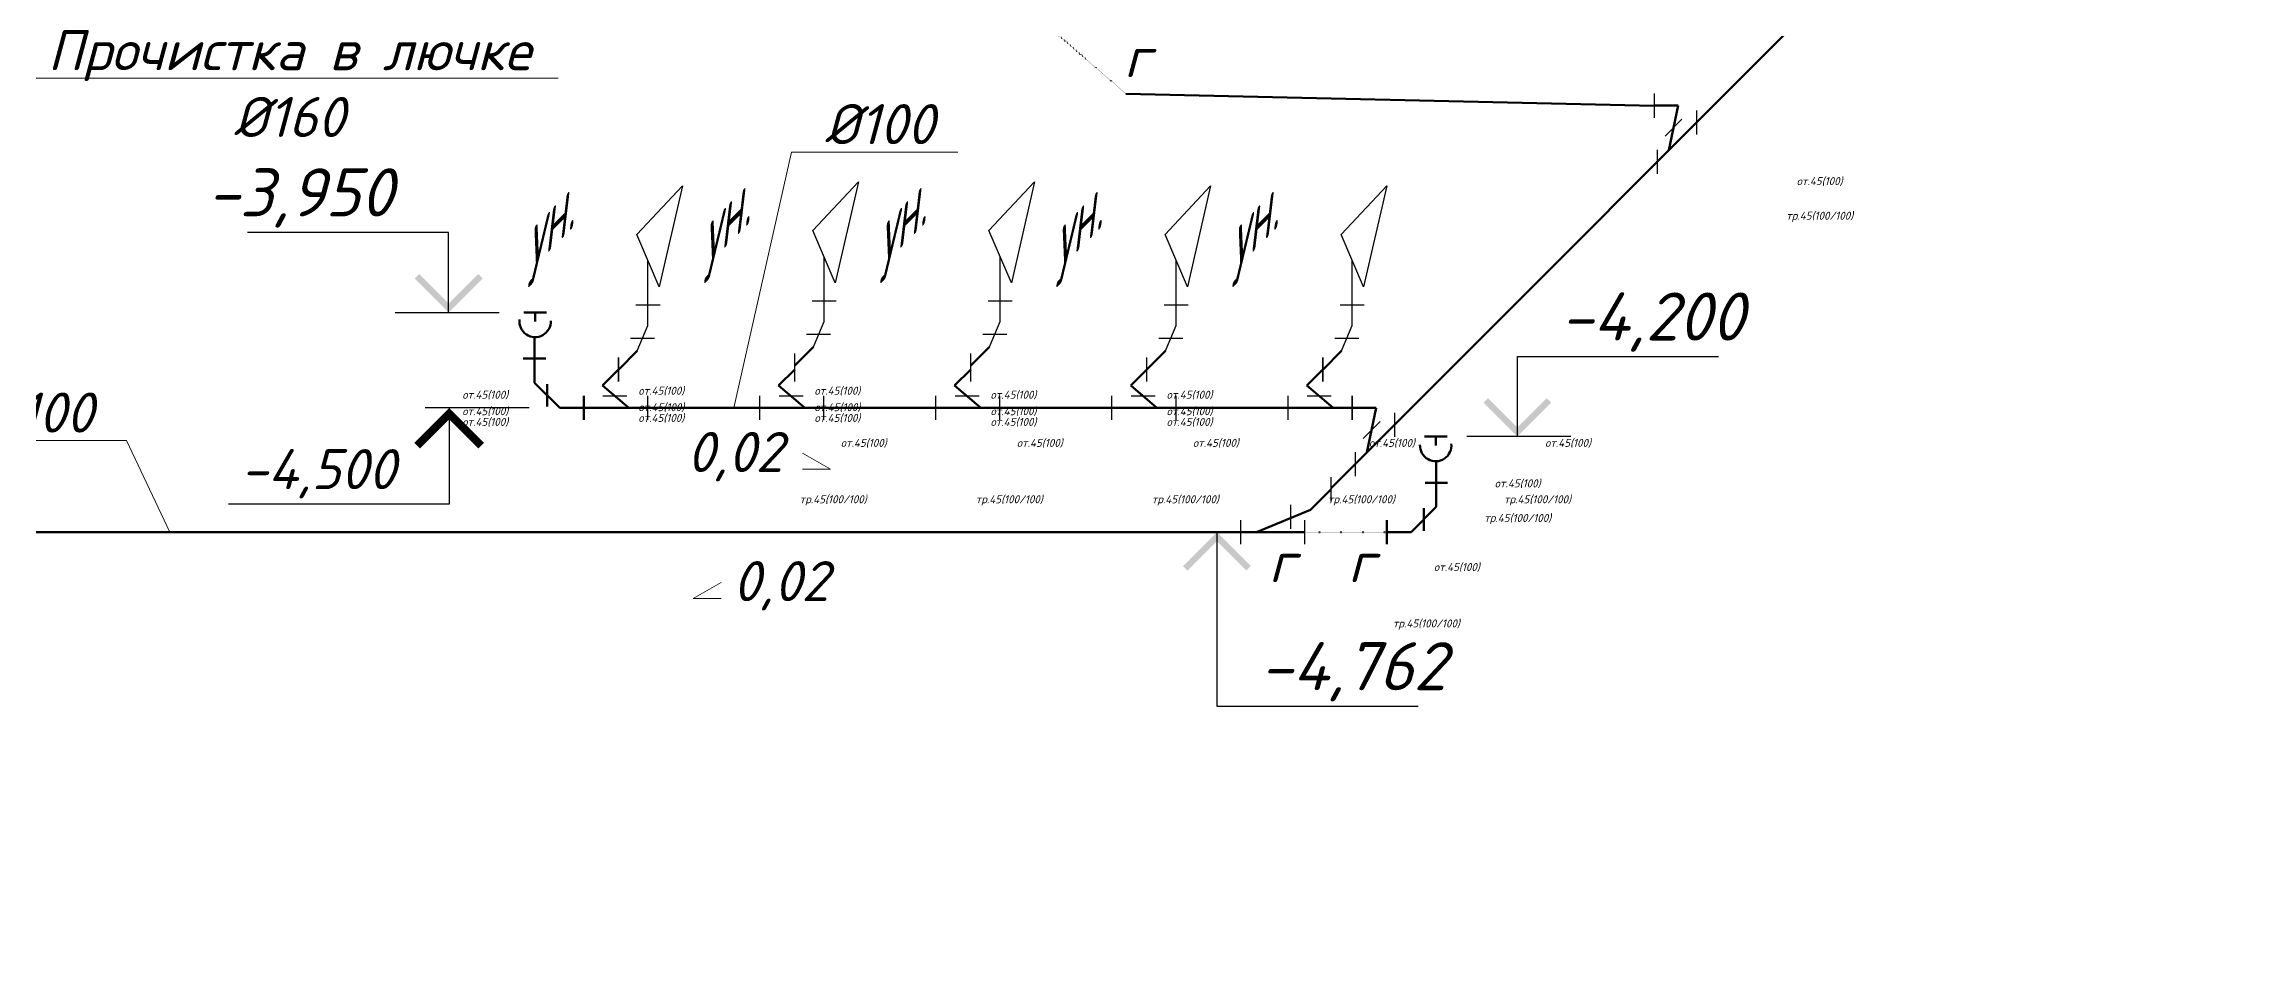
# Model space of a CAD drawing. Header units: millimetres. Extents: x -473555 to 660023, y 5037 to 453528.
# Drawn here: x 210620 to 224394, y 21600 to 27179 of the extents above; entities that cross this region are included whole.
import ezdxf
from ezdxf import colors
from ezdxf.entities.mleader import LeaderData, LeaderLine
from ezdxf.enums import TextEntityAlignment as Align
from ezdxf.math import Vec2, Vec3

# ---------------------------------------------------------------- set-up
doc = ezdxf.new("R2010")
doc.units = ezdxf.units.MM
doc.linetypes.add('ACAD_ISO07W100', pattern=[3, 0, -3])
doc.layers.add('_ВК-Спецификация', color=3, linetype='Continuous', lineweight=15, plot=False, transparency=0.5)
doc.layers.add('ВК_K1', color=34, linetype='Continuous', lineweight=50)
doc.layers.add('ВК_К1_текст', color=34, linetype='Continuous')
doc.styles.add('ISOPEUR', font='isocpeui.ttf')

# ---------------------------------------------------------------- blocks, each defined once
blk = doc.blocks.new('_None')
blk = doc.blocks.new('*U245')
at = {"lineweight": 30}
for p, q in [((-182, 165), (-182, 315)), ((-400, -75), (-400, 75)), ((-130, 73), (-280, 73)), ((0, -75), (0, 75))]:
    blk.add_line(p, q, dxfattribs=at)
at = {"lineweight": -2}
for p, q in [((-283, 140), (-182, 240)), ((-283, 140), (-119, 0)), ((0, 0), (-400, 0))]:
    blk.add_line(p, q, dxfattribs=at)
at = {"layer": '_ВК-Спецификация', "linetype": 'ByBlock', "style": 'ISOPEUR'}
for s, p in [('от.45(100)', (1349, -218)), ('тр.45(100/100)', (1158, -570))]:
    blk.add_text(s, height=50, dxfattribs=at).set_placement(p, align=Align.MIDDLE_CENTER)
blk = doc.blocks.new('*U285')
at = {"lineweight": 30}
for p, q in [((183, 274), (183, 679)), ((108, 403), (258, 403)), ((74, 195), (224, 195)), ((116, 116), (183, 274)), ((0, -75), (0, 75))]:
    blk.add_line(p, q, dxfattribs=at)
at = {"lineweight": -2, "ltscale": 100}
blk.add_line((0, 0), (116, 116), dxfattribs=at)
at = {"lineweight": 30}
blk.add_lwpolyline([(398, 1146), (253, 515), (113, 843)], close=True, dxfattribs=at)
at = {"lineweight": -2, "style": 'ISOPEUR', "oblique": 45}
blk.add_text('ун.', height=250, rotation=45, dxfattribs=at).set_placement((-504, 844), align=Align.MIDDLE_CENTER)
at = {"layer": '_ВК-Спецификация', "style": 'ISOPEUR'}
for p in [(-977, -97), (-977, -221), (-977, -352)]:
    blk.add_attdef('ФАСОННЫЕ_ЧАСТИ', p, '', height=50, dxfattribs=at)
blk = doc.blocks.new('*U224')
at = {"linetype": 'ByBlock', "lineweight": -2}
h = blk.add_hatch(color=256, dxfattribs=at)
h.paths.add_polyline_path([(-527, 212), (-499, 240), (-315, 57), (-315, 0)])
h.paths.add_polyline_path([(-131, 240), (-103, 212), (-315, 0), (-315, 57)])
for p, q in [((-315, 500), (-1572, 500)), ((-315, 0), (-315, 500)), ((-649, 0), (0, 0))]:
    blk.add_line(p, q, dxfattribs=at)
at = {"linetype": 'ByBlock', "style": 'ISOPEUR'}
blk.add_attdef('ОТМЕТКА', (-1565, 600), '', height=300, dxfattribs=at)
blk = doc.blocks.new('*U249')
at = {"lineweight": 30}
for p, q in [((-18, 426), (-18, 276)), ((246, 321), (246, 171)), ((50, 160), (156, 266)), ((0, 75), (0, -75))]:
    blk.add_line(p, q, dxfattribs=at)
for p, q in [((-18, 351), (132, 351)), ((132, 351), (73, 73)), ((0, 0), (246, 246))]:
    blk.add_line(p, q)
at = {"layer": '_ВК-Спецификация', "linetype": 'ByBlock', "style": 'ISOPEUR'}
for s, p in [('от.45(100)', (1016, -120)), ('тр.45(100/100)', (1016, -336))]:
    blk.add_text(s, height=50, dxfattribs=at).set_placement(p, align=Align.MIDDLE_CENTER)
blk = doc.blocks.new('*U253')
at = {"lineweight": 15}
blk.add_lwpolyline([(-1.75, 1), (0, 0), (-1.75, 0)], dxfattribs=at)
at = {"lineweight": 15, "style": 'ISOPEUR'}
blk.add_attdef('УКЛОН', text='', height=2.5, dxfattribs=at).set_placement((-5.98, 1.08), align=Align.MIDDLE_CENTER)
blk = doc.blocks.new('*U214')
at = {"lineweight": 30}
for p, q in [((563, 193), (563, 343)), ((311, 20), (311, 170)), ((0, -75), (0, 75)), ((400, -75), (400, 75))]:
    blk.add_line(p, q, dxfattribs=at)
for p, q in [((97, 0), (435, 140)), ((563, 268), (435, 140)), ((0, 0), (400, 0))]:
    blk.add_line(p, q)
at = {"layer": '_ВК-Спецификация', "linetype": 'ByBlock', "style": 'ISOPEUR'}
for s, p in [('от.45(100)', (1349, -218)), ('тр.45(100/100)', (1158, -570))]:
    blk.add_text(s, height=50, dxfattribs=at).set_placement(p, align=Align.MIDDLE_CENTER)
blk = doc.blocks.new('*U256')
at = {"lineweight": 15}
blk.add_lwpolyline([(1.75, 1), (0, 0), (1.75, 0)], dxfattribs=at)
at = {"lineweight": 15, "style": 'ISOPEUR'}
blk.add_attdef('УКЛОН', text='', height=2.5, dxfattribs=at).set_placement((5.48, 1.08), align=Align.MIDDLE_CENTER)
blk = doc.blocks.new('*U255')
at = {"linetype": 'ByBlock', "lineweight": -2}
h = blk.add_hatch(color=256, dxfattribs=at)
h.paths.add_polyline_path([(527, 212), (499, 240), (315, 57), (315, 0)])
h.paths.add_polyline_path([(131, 240), (103, 212), (315, 0), (315, 57)])
for p, q in [((315, 0), (315, 500)), ((315, 500), (1572, 500)), ((649, 0), (0, 0))]:
    blk.add_line(p, q, dxfattribs=at)
at = {"linetype": 'ByBlock', "style": 'ISOPEUR'}
blk.add_attdef('ОТМЕТКА', (521, 600), '', height=300, dxfattribs=at)
blk = doc.blocks.new('*U295')
at = {"linetype": 'ByBlock', "lineweight": -2}
h = blk.add_hatch(color=256, dxfattribs=at)
h.paths.add_polyline_path([(696, -212), (668, -240), (484, -57), (484, 0)])
h.paths.add_polyline_path([(300, -240), (272, -212), (484, 0), (484, -57)])
for p, q in [((818, 0), (0, 0)), ((484, 0), (484, -1087)), ((484, -1087), (1741, -1087))]:
    blk.add_line(p, q, dxfattribs=at)
at = {"linetype": 'ByBlock', "style": 'ISOPEUR'}
blk.add_attdef('ОТМЕТКА', (690, -987), '', height=300, dxfattribs=at)

msp = doc.modelspace()

# ---------------------------------------------------------------- linework, layer by layer
at = {"layer": 'ВК_K1'}
for p, q in [((221884.4, 27632.1), (219056, 24803.6)), ((220678, 26794.9), (217378, 26869.9)), ((213616.3, 25504.1), (213758.2, 25504.1)), ((213687.2, 25448.8), (213687.2, 25504.1)), ((213683.4, 25216.8), (213683.4, 25350.5)), ((213613.4, 25216.8), (213753.4, 25216.8)), ((213683.4, 25066), (213683.4, 25216.8)), ((213841.2, 24908.2), (213683.4, 25066)), ((213762.3, 24917.1), (213762.3, 25057.1)), ((213991.4, 24833.2), (213991.4, 24983.2)), ((213991.4, 24908.2), (213841.2, 24908.2)), ((214391.4, 24908.2), (215091.4, 24908.2)), ((215491.4, 24908.2), (216191.4, 24908.2)), ((216591.4, 24908.2), (217291.4, 24908.2)), ((217691.4, 24908.2), (218391.4, 24908.2)), ((219384.6, 24729.1), (219242.7, 24729.1)), ((219313.7, 24673.8), (219313.7, 24729.1)), ((218809.8, 24557.5), (218660.4, 24408.1)), ((219317.5, 24441.8), (219317.5, 24575.5)), ((219387.5, 24441.8), (219247.5, 24441.8)), ((219317.5, 24291.1), (219317.5, 24441.8)), ((219159.7, 24133.2), (219317.5, 24291.1)), ((219238.6, 24142.1), (219238.6, 24282.1)), ((208085.5, 24133.2), (218097.1, 24133.2)), ((219009.4, 24058.2), (219009.4, 24208.2)), ((219009.4, 24133.2), (219159.7, 24133.2))]:
    msp.add_line(p, q, dxfattribs=at)
for centre, start, end in [((213687.2, 25448.8), 173.30505, 2.20347), ((219313.7, 24673.8), 177.79653, 6.69495)]:
    msp.add_arc(centre, 98.3, start, end, dxfattribs=at)
at = {"layer": 'ВК_К1_текст', "linetype": 'ACAD_ISO07W100', "lineweight": 90}
msp.add_line((217378, 26869.9), (214123.6, 29688.7), dxfattribs=at)
at = {"layer": 'ВК_К1_текст', "linetype": 'Continuous'}
for p, q in [((213650.1, 24908.2), (213000.1, 24908.2)), ((213150.1, 24908.2), (213150.1, 24308.2)), ((213150.1, 24308.2), (211772.6, 24308.2))]:
    msp.add_line(p, q, dxfattribs=at)
at = {"layer": 'ВК_К1_текст', "linetype": 'ACAD_ISO07W100', "lineweight": 100}
msp.add_line((219009.4, 24133.2), (218496.7, 24133.2), dxfattribs=at)
msp.add_line((219009.4, 24133.2), (218496.7, 24133.2), dxfattribs=at)
at = {"layer": 'ВК_К1_текст', "linetype": 'Continuous'}
msp.add_lwpolyline([(213350.1, 24672.9, 50, 50, 0), (213150.1, 24872.9, 50, 50, 0), (212950.1, 24672.9, 50, 50, 0)], format="xyseb", dxfattribs=at)

# ---------------------------------------------------------------- block references
at = {"layer": 'ВК_K1'}
for name, p in [('*U249', (220696.4, 26444.1)), ('*U245', (214391.4, 24908.2)), ('*U245', (215491.4, 24908.2)), ('*U245', (216591.4, 24908.2)), ('*U245', (217691.4, 24908.2)), ('*U245', (218791.4, 24908.2)), ('*U249', (218809.8, 24557.5)), ('*U214', (218097.1, 24133.2))]:
    msp.add_blockref(name, p, dxfattribs=at)
ref = msp.add_blockref('*U285', (215309.7, 25173.6), dxfattribs=at)
ref.add_attrib('ФАСОННЫЕ_ЧАСТИ', 'от.45(100)', (214332.8, 24821.1), dxfattribs={"layer": '_ВК-Спецификация', "height": 50, "style": 'ISOPEUR'})
ref.add_attrib('ФАСОННЫЕ_ЧАСТИ', 'от.45(100)', (214332.8, 24990.8), dxfattribs={"layer": '_ВК-Спецификация', "height": 50, "style": 'ISOPEUR'})
ref.add_attrib('ФАСОННЫЕ_ЧАСТИ', 'от.45(100)', (214332.8, 24887.9), dxfattribs={"layer": '_ВК-Спецификация', "height": 50, "style": 'ISOPEUR'})
ref = msp.add_blockref('*U285', (216409.7, 25173.6), dxfattribs=at)
ref.add_attrib('ФАСОННЫЕ_ЧАСТИ', 'от.45(100)', (215432.8, 24821.1), dxfattribs={"layer": '_ВК-Спецификация', "height": 50, "style": 'ISOPEUR'})
ref.add_attrib('ФАСОННЫЕ_ЧАСТИ', 'от.45(100)', (215432.8, 24990.8), dxfattribs={"layer": '_ВК-Спецификация', "height": 50, "style": 'ISOPEUR'})
ref.add_attrib('ФАСОННЫЕ_ЧАСТИ', 'от.45(100)', (215432.8, 24887.9), dxfattribs={"layer": '_ВК-Спецификация', "height": 50, "style": 'ISOPEUR'})
ref = msp.add_blockref('*U285', (214209.7, 25148.6), dxfattribs=at)
ref.add_attrib('ФАСОННЫЕ_ЧАСТИ', 'от.45(100)', (213232.8, 24796.1), dxfattribs={"layer": '_ВК-Спецификация', "height": 50, "style": 'ISOPEUR'})
ref.add_attrib('ФАСОННЫЕ_ЧАСТИ', 'от.45(100)', (213232.8, 24965.8), dxfattribs={"layer": '_ВК-Спецификация', "height": 50, "style": 'ISOPEUR'})
ref.add_attrib('ФАСОННЫЕ_ЧАСТИ', 'от.45(100)', (213232.8, 24862.9), dxfattribs={"layer": '_ВК-Спецификация', "height": 50, "style": 'ISOPEUR'})
ref = msp.add_blockref('*U285', (217509.7, 25148.6), dxfattribs=at)
ref.add_attrib('ФАСОННЫЕ_ЧАСТИ', 'от.45(100)', (216532.8, 24796.1), dxfattribs={"layer": '_ВК-Спецификация', "height": 50, "style": 'ISOPEUR'})
ref.add_attrib('ФАСОННЫЕ_ЧАСТИ', 'от.45(100)', (216532.8, 24965.8), dxfattribs={"layer": '_ВК-Спецификация', "height": 50, "style": 'ISOPEUR'})
ref.add_attrib('ФАСОННЫЕ_ЧАСТИ', 'от.45(100)', (216532.8, 24862.9), dxfattribs={"layer": '_ВК-Спецификация', "height": 50, "style": 'ISOPEUR'})
ref = msp.add_blockref('*U285', (218609.7, 25148.6), dxfattribs=at)
ref.add_attrib('ФАСОННЫЕ_ЧАСТИ', 'от.45(100)', (217632.8, 24796.1), dxfattribs={"layer": '_ВК-Спецификация', "height": 50, "style": 'ISOPEUR'})
ref.add_attrib('ФАСОННЫЕ_ЧАСТИ', 'от.45(100)', (217632.8, 24965.8), dxfattribs={"layer": '_ВК-Спецификация', "height": 50, "style": 'ISOPEUR'})
ref.add_attrib('ФАСОННЫЕ_ЧАСТИ', 'от.45(100)', (217632.8, 24862.9), dxfattribs={"layer": '_ВК-Спецификация', "height": 50, "style": 'ISOPEUR'})
at = {"layer": 'ВК_К1_текст'}
ref = msp.add_blockref('*U224', (213462.3, 25504.1), dxfattribs=at)
ref.add_attrib('ОТМЕТКА', '-3,950', (211637.6, 26104.1), dxfattribs={"layer": '0', "linetype": 'ByBlock', "height": 300, "style": 'ISOPEUR'})
ref = msp.add_blockref('*U255', (219508.8, 24729.1), dxfattribs=at)
ref.add_attrib('ОТМЕТКА', '-4,200', (220092.4, 25329.1), dxfattribs={"layer": '0', "linetype": 'ByBlock', "height": 300, "style": 'ISOPEUR'})
at = {"layer": 'ВК_К1_текст', "xscale": 100, "yscale": 100, "zscale": 100}
for name, p in [('*U253', (215533.6, 24525.4)), ('*U256', (214674.2, 23719.4))]:
    msp.add_blockref(name, p, dxfattribs=at).add_auto_attribs({'УКЛОН': '0,02'})
at = {"layer": 'ВК_К1_текст'}
ref = msp.add_blockref('*U295', (217462.9, 24133.2), dxfattribs=at)
ref.add_attrib('ОТМЕТКА', '-4,762', (218215.1, 23146.3), dxfattribs={"layer": '0', "linetype": 'ByBlock', "height": 300, "style": 'ISOPEUR'})

# ---------------------------------------------------------------- texts
at = {"layer": 'ВК_К1_текст', "linetype": 'Continuous', "style": 'ISOPEUR'}
for s, p in [('г', (217367.6, 26973.9)), ('-4,500', (211847.1, 24401.4)), ('г', (218272, 23821.9)), ('г', (218767.9, 23821.9))]:
    msp.add_text(s, height=250, dxfattribs=at).set_placement(p)

# ---------------------------------------------------------------- leaders
at = {"layer": 'ВК_К1_текст', "linetype": 'Continuous'}
ml = msp.add_multileader_mtext('Standard', dxfattribs=at)
ml.set_content('q=4,7л/с\\Pv=0,73м/с\\Ph/d=0,4', color=256, style='ISOPEUR')
ml.set_leader_properties(lineweight=15)
ml.set_arrow_properties(name='NONE')
ml.build(insert=Vec2(0, 0))
ml.multileader.update_dxf_attribs({"text_left_attachment_type": 6, "text_right_attachment_type": 6, "dogleg_length": 0.1, "arrow_head_size": 400, "scale": 100})
ctx = ml.context
ctx.base_point, ctx.scale, ctx.char_height, ctx.arrow_head_size, ctx.landing_gap_size, ctx.plane_origin = Vec3(235470.3, 26869), 100, 250, 400, 200, Vec3(250936.6, 22004.2)
ctx.left_attachment, ctx.right_attachment, ctx.text_align_type = 6, 6, 1
notes = []
notes.append((ctx, [(1, (1, 1, 0), (237448.3, 26869), (-1, 0), 10, [(0, [(240235.5, 25804.3)], 0, [])])]))
ctx.mtext.insert, ctx.mtext.width, ctx.mtext.alignment, ctx.mtext.flow_direction = Vec3(236454.3, 27169), 1393.182, 2, 5
ml = msp.add_multileader_mtext('Standard', dxfattribs=at)
ml.set_content('Прочистка в лючке\\P%%C160', color=256, style='ISOPEUR')
ml.set_leader_properties(lineweight=15)
ml.set_arrow_properties(name='NONE')
ml.build(insert=Vec2(0, 0))
ml.multileader.update_dxf_attribs({"text_left_attachment_type": 6, "text_right_attachment_type": 6, "dogleg_length": 0.1, "arrow_head_size": 400, "scale": 100})
ctx = ml.context
ctx.base_point, ctx.scale, ctx.char_height, ctx.arrow_head_size, ctx.landing_gap_size, ctx.plane_origin = Vec3(210390.2, 26966.1), 100, 250, 400, 200, Vec3(224838.6, 21483)
ctx.left_attachment, ctx.right_attachment, ctx.text_align_type = 6, 6, 1
notes.append((ctx, [(0, (1, 1, 0), (210380.2, 26966.1), (1, 0), 10, [(0, [(208035.3, 24877)], 0, [])])]))
ctx.mtext.insert, ctx.mtext.alignment, ctx.mtext.flow_direction = Vec3(212151, 27266.1), 2, 5
ml = msp.add_multileader_mtext('Standard', dxfattribs=at)
ml.set_content('%%C100', color=256, style='ISOPEUR')
ml.set_leader_properties(lineweight=15)
ml.set_arrow_properties(name='NONE')
ml.build(insert=Vec2(0, 0))
ml.multileader.update_dxf_attribs({"text_left_attachment_type": 6, "text_right_attachment_type": 6, "dogleg_length": 0.1, "arrow_head_size": 400, "scale": 100})
ctx = ml.context
ctx.base_point, ctx.scale, ctx.char_height, ctx.arrow_head_size, ctx.landing_gap_size, ctx.plane_origin = Vec3(241387.7, 26873.7), 100, 250, 400, 200, Vec3(249242.1, 18021.9)
ctx.left_attachment, ctx.right_attachment, ctx.text_align_type = 6, 6, 1
notes.append((ctx, [(1, (1, 1, 0), (242476.9, 26873.7), (-1, 0), 10, [(0, [(242671.4, 26702.2)], 0, [])])]))
ctx.mtext.insert, ctx.mtext.width, ctx.mtext.alignment, ctx.mtext.flow_direction = Vec3(241927.3, 27173.7), 549.811, 2, 5
ml = msp.add_multileader_mtext('Standard', dxfattribs=at)
ml.set_content('%%C100', color=256, style='ISOPEUR')
ml.set_leader_properties(lineweight=15)
ml.set_arrow_properties(name='NONE')
ml.build(insert=Vec2(0, 0))
ml.multileader.update_dxf_attribs({"text_left_attachment_type": 6, "text_right_attachment_type": 6, "dogleg_length": 0.1, "arrow_head_size": 400, "scale": 100})
ctx = ml.context
ctx.base_point, ctx.scale, ctx.char_height, ctx.arrow_head_size, ctx.landing_gap_size, ctx.plane_origin = Vec3(215299.3, 26505), 100, 250, 400, 200, Vec3(223102.7, 16217.7)
ctx.left_attachment, ctx.right_attachment, ctx.text_align_type = 6, 6, 1
notes.append((ctx, [(0, (1, 1, 0), (215289.3, 26505), (1, 0), 10, [(0, [(214928.6, 24908.2)], 0, [])])]))
ctx.mtext.insert, ctx.mtext.alignment, ctx.mtext.flow_direction = Vec3(215838.9, 26805), 2, 5
ml = msp.add_multileader_mtext('Standard', dxfattribs=at)
ml.set_content('%%C100', color=256, style='ISOPEUR')
ml.set_leader_properties(lineweight=15)
ml.set_arrow_properties(name='NONE')
ml.build(insert=Vec2(0, 0))
ml.multileader.update_dxf_attribs({"text_left_attachment_type": 6, "text_right_attachment_type": 6, "dogleg_length": 0.1, "arrow_head_size": 400, "scale": 100})
ctx = ml.context
ctx.base_point, ctx.scale, ctx.char_height, ctx.arrow_head_size, ctx.landing_gap_size, ctx.plane_origin = Vec3(203136.9, 26152.5), 100, 250, 400, 200, Vec3(210991.3, 17300.7)
ctx.left_attachment, ctx.right_attachment, ctx.text_align_type = 6, 6, 1
notes.append((ctx, [(1, (1, 1, 0), (204226.1, 26152.5), (-1, 0), 10, [(0, [(204327.9, 25917.6)], 0, [])])]))
ctx.mtext.insert, ctx.mtext.width, ctx.mtext.alignment, ctx.mtext.flow_direction = Vec3(203676.5, 26452.5), 549.811, 2, 5
ml = msp.add_multileader_mtext('Standard', dxfattribs=at)
ml.set_content('%%C150', color=256, style='ISOPEUR')
ml.set_leader_properties(lineweight=15)
ml.set_arrow_properties(name='NONE')
ml.build(insert=Vec2(0, 0))
ml.multileader.update_dxf_attribs({"text_left_attachment_type": 6, "text_right_attachment_type": 6, "dogleg_length": 0.1, "arrow_head_size": 400, "scale": 100})
ctx = ml.context
ctx.base_point, ctx.scale, ctx.char_height, ctx.arrow_head_size, ctx.landing_gap_size, ctx.plane_origin = Vec3(238123.5, 25605), 100, 250, 400, 200, Vec3(245164.8, 16753.3)
ctx.left_attachment, ctx.right_attachment, ctx.text_align_type = 6, 6, 1
notes.append((ctx, [(1, (1, 1, 0), (239212.7, 25605), (-1, 0), 10, [(0, [(239454.8, 25022.9)], 0, [])])]))
ctx.mtext.insert, ctx.mtext.width, ctx.mtext.alignment, ctx.mtext.flow_direction = Vec3(238663.1, 25905), 549.811, 2, 5
ml = msp.add_multileader_mtext('Standard', dxfattribs=at)
ml.set_content('%%C100', color=256, style='ISOPEUR')
ml.set_leader_properties(lineweight=15)
ml.set_arrow_properties(name='NONE')
ml.build(insert=Vec2(0, 0))
ml.multileader.update_dxf_attribs({"text_left_attachment_type": 6, "text_right_attachment_type": 6, "dogleg_length": 0.1, "arrow_head_size": 400, "scale": 100})
ctx = ml.context
ctx.base_point, ctx.scale, ctx.char_height, ctx.arrow_head_size, ctx.landing_gap_size, ctx.plane_origin = Vec3(248604.5, 25328.5), 100, 250, 400, 200, Vec3(255504.7, 16806.5)
ctx.left_attachment, ctx.right_attachment, ctx.text_align_type = 6, 6, 1
notes.append((ctx, [(1, (1, 1, 0), (249693.6, 25328.5), (-1, 0), 10, [(0, [(249794.7, 25076.2)], 0, [])])]))
ctx.mtext.insert, ctx.mtext.width, ctx.mtext.alignment, ctx.mtext.flow_direction = Vec3(249144, 25628.5), 549.811, 2, 5
ml = msp.add_multileader_mtext('Standard', dxfattribs=at)
ml.set_content('%%C150', color=256, style='ISOPEUR')
ml.set_leader_properties(lineweight=15)
ml.set_arrow_properties(name='NONE')
ml.build(insert=Vec2(0, 0))
ml.multileader.update_dxf_attribs({"text_left_attachment_type": 6, "text_right_attachment_type": 6, "dogleg_length": 0.1, "arrow_head_size": 400, "scale": 100})
ctx = ml.context
ctx.base_point, ctx.scale, ctx.char_height, ctx.arrow_head_size, ctx.landing_gap_size, ctx.plane_origin = Vec3(244978.8, 24921.9), 100, 250, 400, 200, Vec3(252020, 16070.2)
ctx.left_attachment, ctx.right_attachment, ctx.text_align_type = 6, 6, 1
notes.append((ctx, [(0, (1, 1, 0), (244968.8, 24921.9), (1, 0), 10, [(0, [(244584.6, 24447)], 0, [])])]))
ctx.mtext.insert, ctx.mtext.width, ctx.mtext.alignment, ctx.mtext.flow_direction = Vec3(245518.3, 25221.9), 549.811, 2, 5
ml = msp.add_multileader_mtext('Standard', dxfattribs=at)
ml.set_content('%%C100', color=256, style='ISOPEUR')
ml.set_leader_properties(lineweight=15)
ml.set_arrow_properties(name='NONE')
ml.build(insert=Vec2(0, 0))
ml.multileader.update_dxf_attribs({"text_left_attachment_type": 6, "text_right_attachment_type": 6, "dogleg_length": 0.1, "arrow_head_size": 400, "scale": 100})
ctx = ml.context
ctx.base_point, ctx.scale, ctx.char_height, ctx.arrow_head_size, ctx.landing_gap_size, ctx.plane_origin = Vec3(210045.4, 24704.6), 100, 250, 400, 200, Vec3(217805.4, 15462.8)
ctx.left_attachment, ctx.right_attachment, ctx.text_align_type = 6, 6, 1
notes.append((ctx, [(1, (1, 1, 0), (211134.6, 24704.6), (-1, 0), 10, [(0, [(211405.6, 24133.2)], 0, [])])]))
ctx.mtext.insert, ctx.mtext.width, ctx.mtext.alignment, ctx.mtext.flow_direction = Vec3(210585, 25004.6), 549.811, 2, 5
ml = msp.add_multileader_mtext('Standard', dxfattribs=at)
ml.set_content('%%C100', color=256, style='ISOPEUR')
ml.set_leader_properties(lineweight=15)
ml.set_arrow_properties(name='NONE')
ml.build(insert=Vec2(0, 0))
ml.multileader.update_dxf_attribs({"text_left_attachment_type": 6, "text_right_attachment_type": 6, "dogleg_length": 0.1, "arrow_head_size": 400, "scale": 100})
ctx = ml.context
ctx.base_point, ctx.scale, ctx.char_height, ctx.arrow_head_size, ctx.landing_gap_size, ctx.plane_origin = Vec3(203874.6, 24268.1), 100, 250, 400, 200, Vec3(211728.9, 15416.4)
ctx.left_attachment, ctx.right_attachment, ctx.text_align_type = 6, 6, 1
notes.append((ctx, [(1, (1, 1, 0), (204963.8, 24268.1), (-1, 0), 10, [(0, [(205065.6, 24033.2)], 0, [])])]))
ctx.mtext.insert, ctx.mtext.width, ctx.mtext.alignment, ctx.mtext.flow_direction = Vec3(204414.2, 24568.1), 549.811, 2, 5
ml = msp.add_multileader_mtext('Standard', dxfattribs=at)
ml.set_content('q=4,7л/с\\Pv=0,73м/с\\Ph/d=0,4', color=256, style='ISOPEUR')
ml.set_leader_properties(lineweight=15)
ml.set_arrow_properties(name='NONE')
ml.build(insert=Vec2(0, 0))
ml.multileader.update_dxf_attribs({"text_left_attachment_type": 6, "text_right_attachment_type": 6, "dogleg_length": 0.1, "arrow_head_size": 400, "scale": 100})
ctx = ml.context
ctx.base_point, ctx.scale, ctx.char_height, ctx.arrow_head_size, ctx.landing_gap_size, ctx.plane_origin = Vec3(243789.9, 23144.7), 100, 250, 400, 200, Vec3(259113.1, 17713.2)
ctx.left_attachment, ctx.right_attachment, ctx.text_align_type = 6, 6, 1
notes.append((ctx, [(0, (1, 1, 0), (243779.9, 23144.7), (1, 0), 10, [(0, [(243034, 24447)], 0, [])])]))
ctx.mtext.insert, ctx.mtext.width, ctx.mtext.alignment, ctx.mtext.flow_direction = Vec3(244773.9, 23444.7), 1393.182, 2, 5
ml = msp.add_multileader_mtext('Standard', dxfattribs=at)
ml.set_content('%%C150', color=256, style='ISOPEUR')
ml.set_leader_properties(lineweight=15)
ml.set_arrow_properties(name='NONE')
ml.build(insert=Vec2(0, 0))
ml.multileader.update_dxf_attribs({"text_left_attachment_type": 6, "text_right_attachment_type": 6, "dogleg_length": 0.1, "arrow_head_size": 400, "scale": 100})
ctx = ml.context
ctx.base_point, ctx.scale, ctx.char_height, ctx.arrow_head_size, ctx.landing_gap_size, ctx.plane_origin = Vec3(238894.1, 23608.9), 100, 250, 400, 200, Vec3(245935.4, 14757.1)
ctx.left_attachment, ctx.right_attachment, ctx.text_align_type = 6, 6, 1
notes.append((ctx, [(1, (1, 1, 0), (239983.3, 23608.9), (-1, 0), 10, [(0, [(240101, 23421.7)], 0, [])])]))
ctx.mtext.insert, ctx.mtext.width, ctx.mtext.alignment, ctx.mtext.flow_direction = Vec3(239433.7, 23908.9), 549.811, 2, 5
ml = msp.add_multileader_mtext('Standard', dxfattribs=at)
ml.set_content('%%C150', color=256, style='ISOPEUR')
ml.set_leader_properties(lineweight=15)
ml.set_arrow_properties(name='NONE')
ml.build(insert=Vec2(0, 0))
ml.multileader.update_dxf_attribs({"text_left_attachment_type": 6, "text_right_attachment_type": 6, "dogleg_length": 0.1, "arrow_head_size": 400, "scale": 100})
ctx = ml.context
ctx.base_point, ctx.scale, ctx.char_height, ctx.arrow_head_size, ctx.landing_gap_size, ctx.plane_origin = Vec3(204794, 23097.4), 100, 250, 400, 200, Vec3(212648.4, 14245.7)
ctx.left_attachment, ctx.right_attachment, ctx.text_align_type = 6, 6, 1
notes.append((ctx, [(1, (1, 1, 0), (205883.2, 23097.4), (-1, 0), 10, [(0, [(206301.1, 22699.6)], 0, [])])]))
ctx.mtext.insert, ctx.mtext.width, ctx.mtext.alignment, ctx.mtext.flow_direction = Vec3(205333.6, 23397.4), 549.811, 2, 5
ml = msp.add_multileader_mtext('Standard', dxfattribs=at)
ml.set_content('%%C100', color=256, style='ISOPEUR')
ml.set_leader_properties(lineweight=15)
ml.set_arrow_properties(name='NONE')
ml.build(insert=Vec2(0, 0))
ml.multileader.update_dxf_attribs({"text_left_attachment_type": 6, "text_right_attachment_type": 6, "dogleg_length": 0.1, "arrow_head_size": 400, "scale": 100})
ctx = ml.context
ctx.base_point, ctx.scale, ctx.char_height, ctx.arrow_head_size, ctx.landing_gap_size, ctx.plane_origin = Vec3(240270.2, 21628.6), 100, 250, 400, 200, Vec3(247646.4, 14039.5)
ctx.left_attachment, ctx.right_attachment, ctx.text_align_type = 6, 6, 1
notes.append((ctx, [(1, (1, 1, 0), (241359.4, 21628.6), (-1, 0), 10, [(0, [(241075.7, 22719.8)], 0, [])])]))
ctx.mtext.insert, ctx.mtext.width, ctx.mtext.alignment, ctx.mtext.flow_direction = Vec3(240809.8, 21928.6), 549.811, 2, 5
for ctx, leaders in notes:
    for number, flags, end, landing, length, lines in leaders:
        leader = LeaderData()
        leader.index, (leader.has_last_leader_line, leader.has_dogleg_vector, leader.attachment_direction) = number, flags
        leader.last_leader_point, leader.dogleg_vector, leader.dogleg_length = Vec3(end), Vec3(landing), length
        for number, points, colour, breaks in lines:
            line = LeaderLine()
            line.index, line.vertices, line.color, line.breaks = number, Vec3.list(points), colors.encode_raw_color(colour), breaks
            leader.lines.append(line)
        ctx.leaders.append(leader)

doc.saveas('drawing.dxf')
